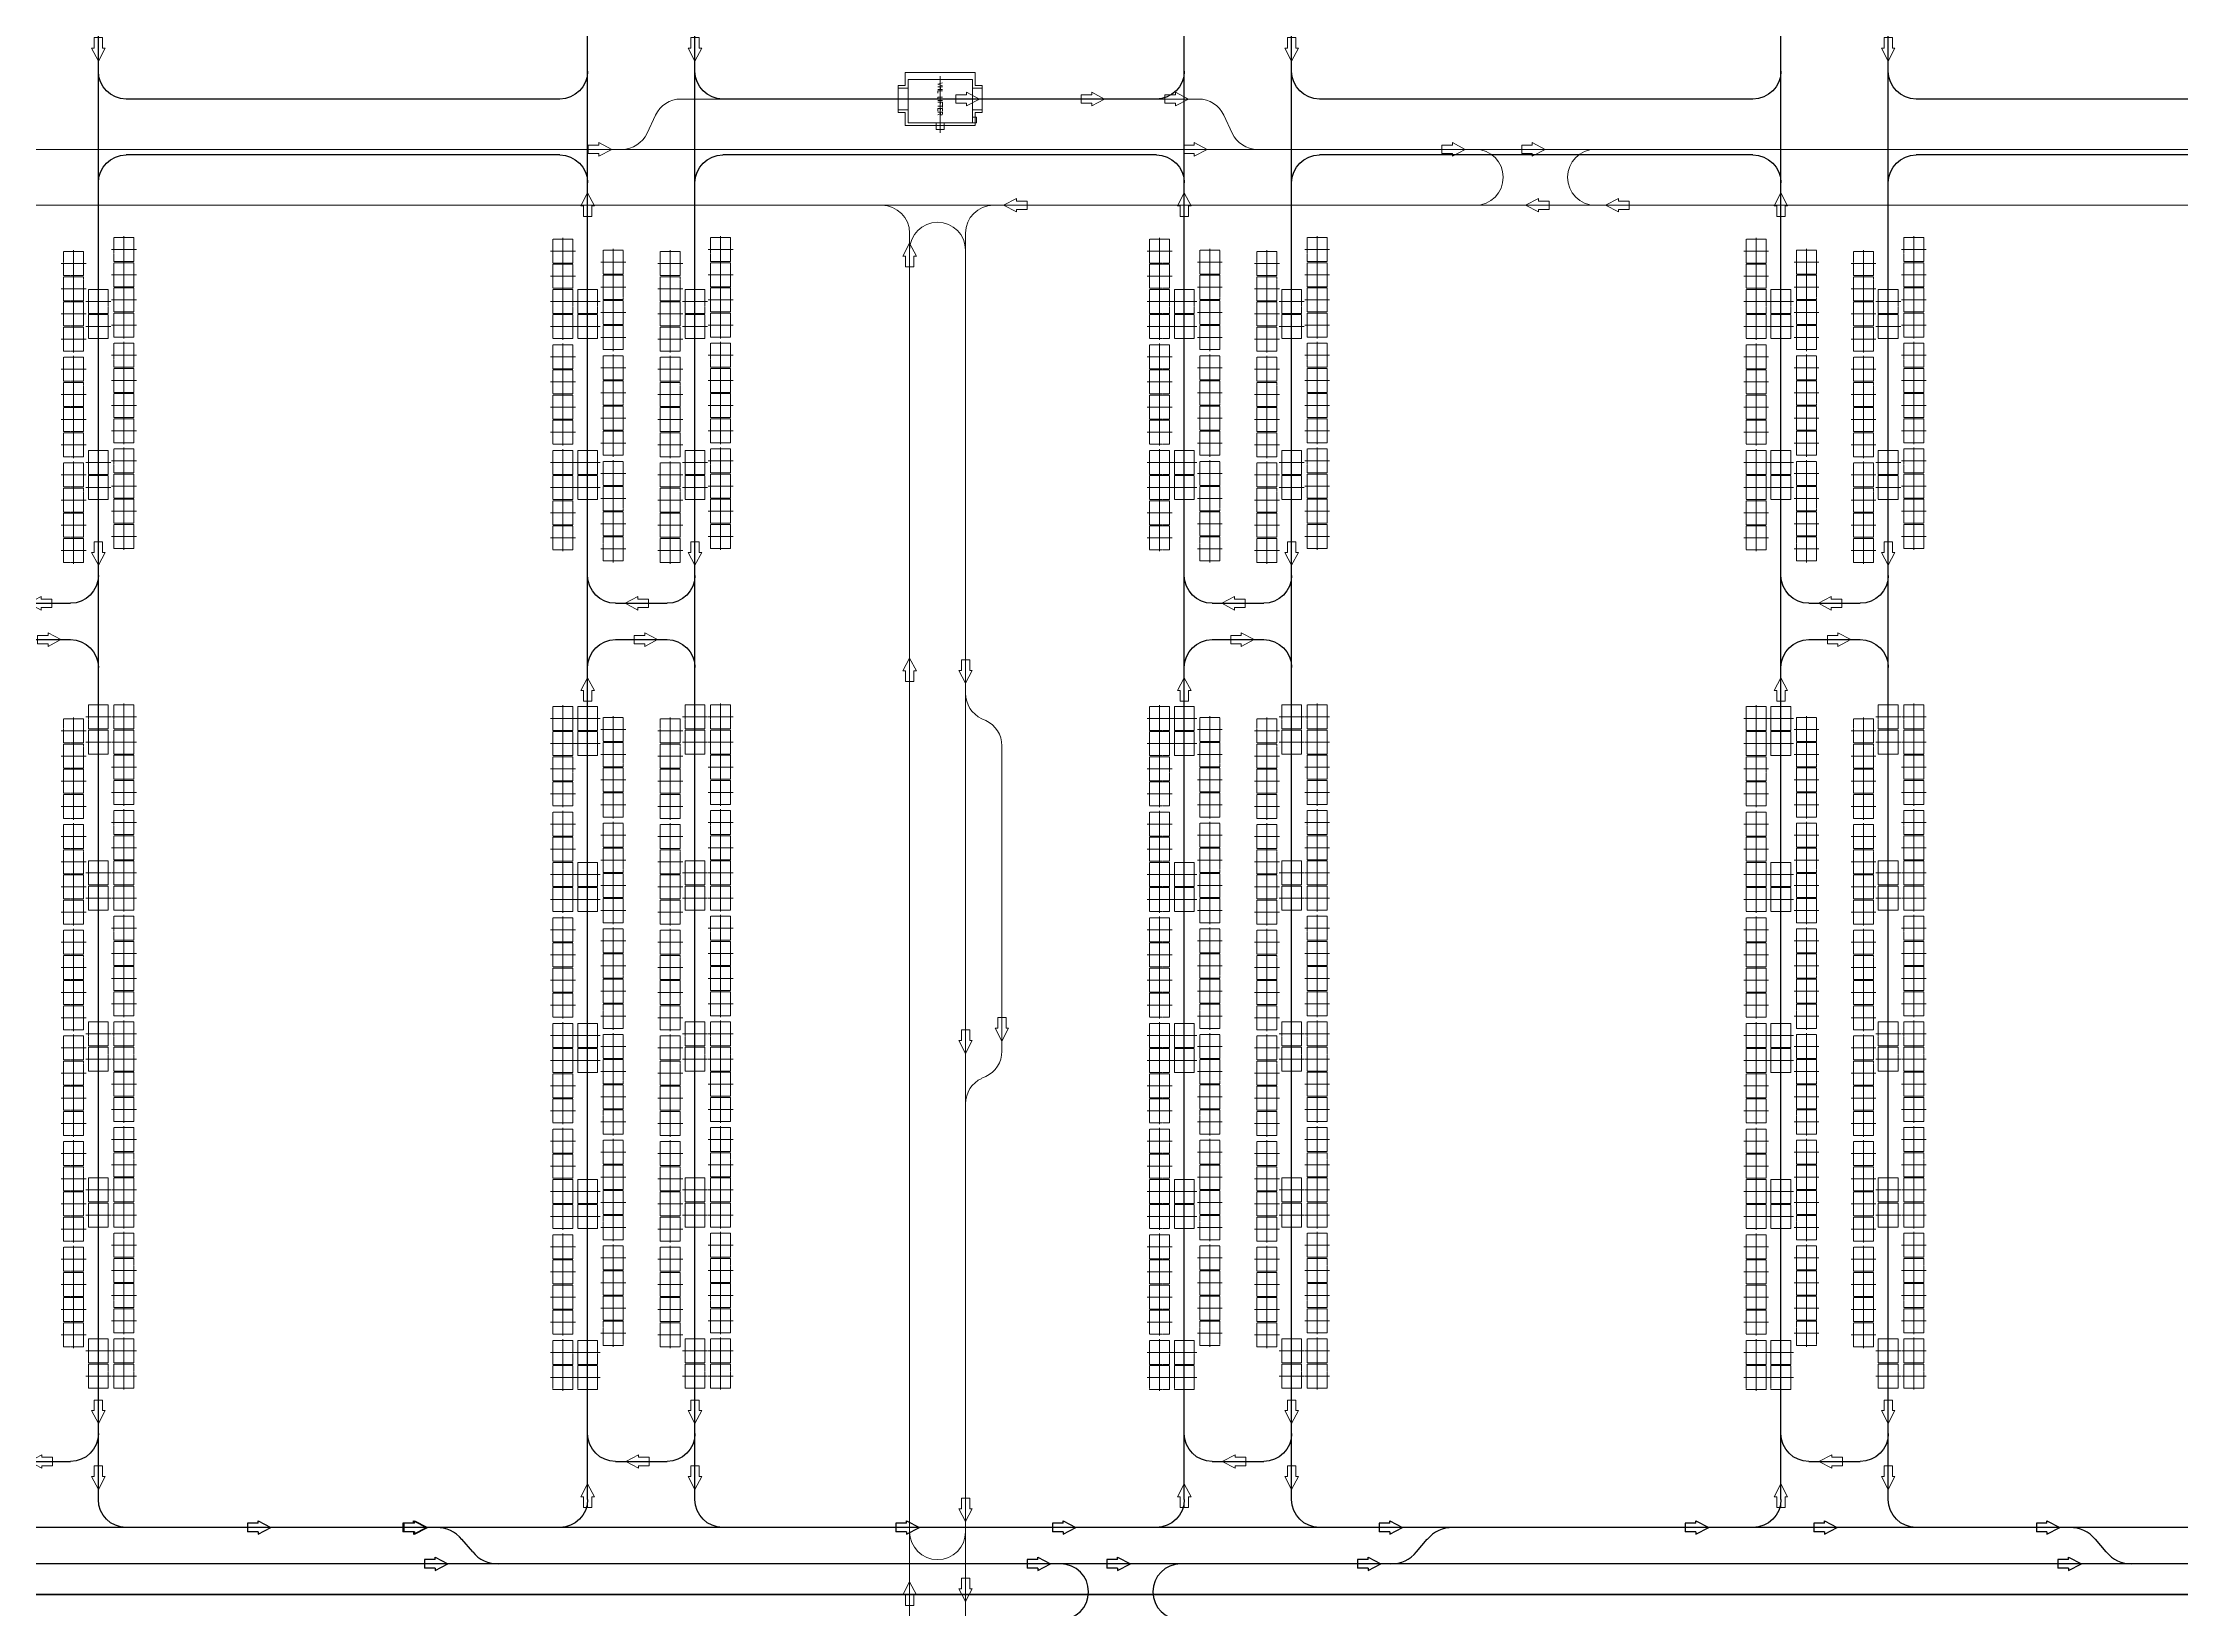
# Model space of a CAD drawing. Header units: millimetres. Extents: x -128 to 670218, y 27186 to 149492.
# Drawn here: x 561137 to 599390, y 79724 to 107742 of the extents above; entities that cross this region are included whole.
import ezdxf
from ezdxf.enums import TextEntityAlignment as Align

# ---------------------------------------------------------------- set-up
doc = ezdxf.new("R2010")
doc.units = ezdxf.units.MM
for name, pattern in [('ACAD_ISO08W100', [36, 24, -3, 6, -3]), ('AM_ISO08W050', [18, 12, -1.5, 3, -1.5]), ('XAT-M16_6F_EQ Layout_20211120$0$ACAD_ISO08W100', [36, 24, -3, 6, -3])]:
    doc.linetypes.add(name, pattern=pattern)
for name, color, linetype, lineweight in [('_CLINE', 4, 'XAT-M16_6F_EQ Layout_20211120$0$ACAD_ISO08W100', 9), ('CL', 4, 'Continuous', 9), ('CLINE', 4, 'ACAD_ISO08W100', 9), ('DIRECT', 40, 'Continuous', 9), ('LINE_EQ', 4, 'AM_ISO08W050', 20), ('LINE_STB', 151, 'Continuous', 30), ('Rail Block(Upper)', 191, 'Continuous', 18), ('Rail_H6022(Upper)', 6, 'Continuous', 18), ('TXT', 3, 'Continuous', 9), ('ZONE', 8, 'Continuous', 9)]:
    doc.layers.add(name, color=color, linetype=linetype, lineweight=lineweight)
doc.layers.add('Rail_H4822(Lower)', color=7, linetype='Continuous')
doc.styles.add('CF-FNT', font='romans.shx', dxfattribs={"width": 0.85, "bigfont": 'bigfont.shx'})

# ---------------------------------------------------------------- blocks, each defined once
blk = doc.blocks.new('*U3')
at = {"color": 0, "linetype": 'ByBlock'}
for p, q in [((-120, -230), (0, 0)), ((0, 0), (0, -420)), ((120, -230), (0, 0)), ((-75, -230), (-120, -230)), ((-75, -230), (-75, -420)), ((75, -230), (75, -420)), ((75, -230), (120, -230)), ((75, -420), (-75, -420))]:
    blk.add_line(p, q, dxfattribs=at)
blk = doc.blocks.new('A$C31676947')
at = {"layer": 'Rail_H4822(Lower)'}
for p, q in [((500, 47250), (500, 500)), ((2420, 47250), (2420, 500)), ((1000, 46570), (1920, 46570)), ((1000, 31870), (1920, 31870)), ((1000, 31220), (1920, 31220)), ((1000, 16520), (1920, 16520)), ((1000, 15870), (1920, 15870)), ((1000, 1180), (1920, 1180))]:
    blk.add_line(p, q, dxfattribs=at)
for centre, start, end in [((0, 47250), 0, 90), ((2920, 47250), 90, 180), ((1000, 46070), 90, 180), ((1920, 46070), 0, 90), ((1000, 32370), 180, 270), ((1920, 32370), 270, 0), ((1000, 30720), 90, 180), ((1920, 30720), 0, 90), ((0, 23700), 270, 0), ((2920, 23700), 180, 270), ((0, 21700), 0, 90), ((2920, 21700), 90, 180), ((1000, 17020), 180, 270), ((1920, 17020), 270, 0), ((1000, 15370), 90, 180), ((1920, 15370), 0, 90), ((1000, 1680), 180, 270), ((1920, 1680), 270, 0), ((0, 500), 270, 0), ((2920, 500), 180, 270)]:
    blk.add_arc(centre, 500, start, end, dxfattribs=at)
at = {"layer": 'DIRECT'}
for p, rotation in [((500, 46970), 180), ((1180, 46570), 89.99999999999999), ((500, 32550), 180), ((500, 23880), 180), ((500, 17200), 180), ((500, 1860), 180), ((1740, 1180), 270), ((500, 680), 180)]:
    blk.add_blockref('*U3', p, dxfattribs=dict(at, rotation=rotation))
for p in [(2420, 47070), (2420, 45890), (2420, 30540), (2420, 21520), (2420, 15190), (2420, 780)]:
    blk.add_blockref('*U3', p, dxfattribs=at)
at = {"layer": 'DIRECT', "lineweight": -2}
for p, rotation in [((1750, 31870), 270), ((1170, 31220), 89.99999999999999), ((1750, 16520), 270), ((1170, 15870), 89.99999999999999)]:
    blk.add_blockref('*U3', p, dxfattribs=dict(at, rotation=rotation))
blk = doc.blocks.new('*U544')
at = {"color": 0, "linetype": 'ByBlock'}
for p, q in [((-120, -230), (0, 0)), ((0, 0), (0, -420)), ((120, -230), (0, 0)), ((-75, -230), (-120, -230)), ((-75, -230), (-75, -420)), ((75, -230), (75, -420)), ((75, -230), (120, -230)), ((75, -420), (-75, -420))]:
    blk.add_line(p, q, dxfattribs=at)
blk = doc.blocks.new('*U411')
at = {"color": 0, "linetype": 'ByBlock'}
for p, q in [((-120, -230), (0, 0)), ((0, 0), (0, -420)), ((120, -230), (0, 0)), ((-75, -230), (-120, -230)), ((-75, -230), (-75, -420)), ((75, -230), (75, -420)), ((75, -230), (120, -230)), ((75, -420), (-75, -420))]:
    blk.add_line(p, q, dxfattribs=at)
blk = doc.blocks.new('*U732')
at = {"color": 0, "linetype": 'ByBlock'}
for p, q in [((-120, -230), (0, 0)), ((0, 0), (0, -420)), ((120, -230), (0, 0)), ((-75, -230), (-120, -230)), ((-75, -230), (-75, -420)), ((75, -230), (75, -420)), ((75, -230), (120, -230)), ((75, -420), (-75, -420))]:
    blk.add_line(p, q, dxfattribs=at)
blk = doc.blocks.new('*U734')
at = {"color": 0, "linetype": 'ByBlock'}
for p, q in [((-120, -230), (0, 0)), ((0, 0), (0, -420)), ((120, -230), (0, 0)), ((-75, -230), (-120, -230)), ((-75, -230), (-75, -420)), ((75, -230), (75, -420)), ((75, -230), (120, -230)), ((75, -420), (-75, -420))]:
    blk.add_line(p, q, dxfattribs=at)
blk = doc.blocks.new('*U736')
at = {"color": 0, "linetype": 'ByBlock'}
for p, q in [((-120, -230), (0, 0)), ((0, 0), (0, -420)), ((120, -230), (0, 0)), ((-75, -230), (-120, -230)), ((-75, -230), (-75, -420)), ((75, -230), (75, -420)), ((75, -230), (120, -230)), ((75, -420), (-75, -420))]:
    blk.add_line(p, q, dxfattribs=at)
blk = doc.blocks.new('*U716')
at = {"color": 0, "linetype": 'ByBlock'}
for p, q in [((-120, -230), (0, 0)), ((0, 0), (0, -420)), ((120, -230), (0, 0)), ((-75, -230), (-120, -230)), ((-75, -230), (-75, -420)), ((75, -230), (75, -420)), ((75, -230), (120, -230)), ((75, -420), (-75, -420))]:
    blk.add_line(p, q, dxfattribs=at)
blk = doc.blocks.new('*U718')
at = {"color": 0, "linetype": 'ByBlock'}
for p, q in [((-120, -230), (0, 0)), ((0, 0), (0, -420)), ((120, -230), (0, 0)), ((-75, -230), (-120, -230)), ((-75, -230), (-75, -420)), ((75, -230), (75, -420)), ((75, -230), (120, -230)), ((75, -420), (-75, -420))]:
    blk.add_line(p, q, dxfattribs=at)
blk = doc.blocks.new('*U720')
at = {"color": 0, "linetype": 'ByBlock'}
for p, q in [((-120, -230), (0, 0)), ((0, 0), (0, -420)), ((120, -230), (0, 0)), ((-75, -230), (-120, -230)), ((-75, -230), (-75, -420)), ((75, -230), (75, -420)), ((75, -230), (120, -230)), ((75, -420), (-75, -420))]:
    blk.add_line(p, q, dxfattribs=at)
blk = doc.blocks.new('*U337')
at = {"color": 0, "linetype": 'ByBlock'}
for p, q in [((-120, -230), (0, 0)), ((0, 0), (0, -420)), ((120, -230), (0, 0)), ((-75, -230), (-120, -230)), ((-75, -230), (-75, -420)), ((75, -230), (75, -420)), ((75, -230), (120, -230)), ((75, -420), (-75, -420))]:
    blk.add_line(p, q, dxfattribs=at)
blk = doc.blocks.new('*U338')
at = {"color": 0, "linetype": 'ByBlock'}
for p, q in [((-120, -230), (0, 0)), ((0, 0), (0, -420)), ((120, -230), (0, 0)), ((-75, -230), (-120, -230)), ((-75, -230), (-75, -420)), ((75, -230), (75, -420)), ((75, -230), (120, -230)), ((75, -420), (-75, -420))]:
    blk.add_line(p, q, dxfattribs=at)
blk = doc.blocks.new('*U339')
at = {"color": 0, "linetype": 'ByBlock'}
for p, q in [((-120, -230), (0, 0)), ((0, 0), (0, -420)), ((120, -230), (0, 0)), ((-75, -230), (-120, -230)), ((-75, -230), (-75, -420)), ((75, -230), (75, -420)), ((75, -230), (120, -230)), ((75, -420), (-75, -420))]:
    blk.add_line(p, q, dxfattribs=at)
blk = doc.blocks.new('*U340')
at = {"color": 0, "linetype": 'ByBlock'}
for p, q in [((-120, -230), (0, 0)), ((0, 0), (0, -420)), ((120, -230), (0, 0)), ((-75, -230), (-120, -230)), ((-75, -230), (-75, -420)), ((75, -230), (75, -420)), ((75, -230), (120, -230)), ((75, -420), (-75, -420))]:
    blk.add_line(p, q, dxfattribs=at)
blk = doc.blocks.new('*U343')
at = {"color": 0, "linetype": 'ByBlock'}
for p, q in [((-120, -230), (0, 0)), ((0, 0), (0, -420)), ((120, -230), (0, 0)), ((-75, -230), (-120, -230)), ((-75, -230), (-75, -420)), ((75, -230), (75, -420)), ((75, -230), (120, -230)), ((75, -420), (-75, -420))]:
    blk.add_line(p, q, dxfattribs=at)
blk = doc.blocks.new('*U344')
at = {"color": 0, "linetype": 'ByBlock'}
for p, q in [((-120, -230), (0, 0)), ((0, 0), (0, -420)), ((120, -230), (0, 0)), ((-75, -230), (-120, -230)), ((-75, -230), (-75, -420)), ((75, -230), (75, -420)), ((75, -230), (120, -230)), ((75, -420), (-75, -420))]:
    blk.add_line(p, q, dxfattribs=at)
blk = doc.blocks.new('EG-TR_ARW_1-2')
at = {"color": 0, "linetype": 'ByBlock'}
for p, q in [((-120, -230), (0, 0)), ((0, 0), (0, -420)), ((120, -230), (0, 0)), ((-75, -230), (-120, -230)), ((-75, -230), (-75, -420)), ((75, -230), (75, -420)), ((75, -230), (120, -230)), ((75, -420), (-75, -420))]:
    blk.add_line(p, q, dxfattribs=at)
blk = doc.blocks.new('A$C90e8e326')
at = {"layer": 'Rail_H6022(Upper)'}
for p, q in [((571512, 77400), (580773, 77400)), ((570910, 76790), (571059, 77110)), ((581375, 76790), (581226, 77110)), ((661086, 76500), (534316, 76500)), ((534316, 75500), (660086, 75500)), ((575606, 55130), (575606, 75000)), ((576606, 75000), (576606, 55130)), ((576966, 66284), (576895, 66316)), ((577256, 65830), (577256, 60370)), ((576966, 59916), (576895, 59884)), ((575606, 55130), (575606, 28750)), ((576606, 55130), (576606, 28750))]:
    blk.add_line(p, q, dxfattribs=at)
for centre, start, end in [((571512, 76900), 90, 155.1118), ((580773, 76900), 24.8882, 90), ((570457, 77000), 270, 335.1118), ((581828, 77000), 204.8882, 270), ((585724, 76000), 270, 90), ((587874, 76000), 90, 270), ((575106, 75000), 0, 90), ((577106, 75000), 90, 180), ((576106, 74695), 0, 180), ((577106, 66770), 180, 245.1118), ((576756, 65830), 0, 65.1118), ((576756, 60370), 294.8882, 0), ((577106, 59430), 114.8882, 180), ((576106, 51775), 180, 0)]:
    blk.add_arc(centre, 500, start, end, dxfattribs=at)
at = {"layer": 'Rail_H6022(Upper)', "lineweight": -2, "xscale": -1, "rotation": 270}
for p in [(579092, 77400), (570277, 76500)]:
    blk.add_blockref('EG-TR_ARW_1-2', p, dxfattribs=at)
at = {"layer": 'Rail_H6022(Upper)'}
for p, xscale, rotation in [((580593, 77400), -1, 270), ((580928, 76500), -1, 270), ((585544, 76500), -1, 270), ((586974, 76500), -1, 270), ((577286, 75500), -1.000000000000001, 90), ((586624, 75500), -1.000000000000001, 90), ((588054, 75500), -1.000000000000001, 90), ((576606, 66950), -1, 180), ((577256, 60550), -1, 180), ((576606, 60330), -1, 180), ((576606, 51955), -1, 180), ((576606, 50525), -1, 180)]:
    blk.add_blockref('EG-TR_ARW_1-2', p, dxfattribs=dict(at, xscale=xscale, rotation=rotation))
at = {"layer": 'Rail_H6022(Upper)', "xscale": -1}
for p in [(575606, 74820), (575606, 67400), (575606, 50875)]:
    blk.add_blockref('EG-TR_ARW_1-2', p, dxfattribs=at)
blk = doc.blocks.new('*U825')
at = {"color": 0, "linetype": 'ByBlock', "lineweight": -2}
for points in [[(-350, -575), (-350, 575), (425, 575), (425, -575)], [(196, 575), (196, 750), (-196, 750), (-196, 575)], [(545, -72), (545, 72), (425, 72), (425, -72)], [(196, -750), (196, -575), (-196, -575), (-196, -750)]]:
    blk.add_lwpolyline(points, close=True, dxfattribs=at)
at = {"color": 0}
blk.add_lwpolyline([(325, 650), (325, 575), (425, 575), (425, 650)], close=True, dxfattribs=at)
at = {"layer": 'CL'}
blk.add_line((0, 750), (0, -750), dxfattribs=at)
at = {"layer": 'CLINE'}
blk.add_line((-411, 0), (604, 0), dxfattribs=at)
at = {"layer": 'ZONE'}
for p, q in [((-240, 625), (-475, 625)), ((-475, 625), (-475, -625)), ((-240, 625), (-240, 750)), ((-240, 750), (240, 750)), ((240, 750), (240, 625)), ((240, 625), (475, 625)), ((475, 625), (475, -625)), ((-475, -625), (-240, -625)), ((-240, -625), (-240, -750)), ((-240, -750), (240, -750)), ((240, -750), (240, -625)), ((475, -625), (240, -625))]:
    blk.add_line(p, q, dxfattribs=at)
at = {"layer": 'DIRECT', "lineweight": -2}
blk.add_blockref('EG-TR_ARW_1-2', (0, 700), dxfattribs=at)
at = {"layer": 'TXT', "style": 'CF-FNT', "flags": 8}
blk.add_attdef('UNITID', text='', height=80, dxfattribs=at).set_placement((0, 0), align=Align.MIDDLE_CENTER)
blk = doc.blocks.new('XAT-M16_6F_EQ Layout_20211120$0$EG-12_FOUP_(01)-pv')
at = {"layer": '_CLINE'}
for p, q in [((0, 211), (0, -235)), ((-239, -12), (239, -12))]:
    blk.add_line(p, q, dxfattribs=at)
at = {"layer": 'LINE_EQ'}
blk.add_lwpolyline([(-215, 166), (-215, -190), (215, -190), (215, 166)], close=True, dxfattribs=at)

msp = doc.modelspace()

# ---------------------------------------------------------------- linework, layer by layer
for points in [[(534517, 132785), (609326, 132785), (609326, 79986), (534517, 79986)], [(545048, 79986), (609326, 79986), (609326, 27186), (545048, 27186)]]:
    msp.add_lwpolyline(points, close=True)
at = {"layer": 'Rail_H4822(Lower)'}
for p, q in [((570384, 106736), (562631, 106736)), ((581057, 106736), (573304, 106736)), ((591730, 106736), (583977, 106736)), ((602153, 106736), (594650, 106736)), ((570384, 105736), (562631, 105736)), ((581057, 105736), (573304, 105736)), ((591730, 105736), (583977, 105736)), ((602153, 105736), (594650, 105736)), ((667388, 81186), (414398, 81186)), ((568828, 80748), (568636, 80975)), ((585711, 80748), (585903, 80975)), ((598048, 80748), (597856, 80975)), ((667114, 80536), (411771, 80536))]:
    msp.add_line(p, q, dxfattribs=at)
for centre, radius, start, end in [((568178, 80586), 600, 40.3016, 90), ((586361, 80586), 600, 90, 139.6984), ((597398, 80586), 600, 40.3016, 90), ((569285, 81136), 600, 220.3016, 270), ((585254, 81136), 600, 270, 319.6984), ((598505, 81136), 600, 220.3016, 270), ((579344, 80036), 500, 270, 90), ((581494, 80036), 500, 90, 270)]:
    msp.add_arc(centre, radius, start, end, dxfattribs=at)

# ---------------------------------------------------------------- block references
at = {"layer": 'LINE_EQ', "rotation": 89.99999999999999}
for p in [(562119, 103117), (570872, 103117), (572792, 103117), (581545, 103117), (583465, 103117), (592218, 103117), (594138, 103117), (562119, 102667), (570872, 102667), (572792, 102667), (581545, 102667), (583465, 102667), (592218, 102667), (594138, 102667), (562119, 100237), (570872, 100237), (572792, 100237), (581545, 100237), (583465, 100237), (592218, 100237), (594138, 100237), (562119, 99787), (570872, 99787), (572792, 99787), (581545, 99787), (583465, 99787), (592218, 99787), (594138, 99787), (562119, 95684), (570872, 95658), (572792, 95684), (581545, 95658), (583465, 95684), (592218, 95658), (594138, 95684), (562119, 95234), (570872, 95208), (572792, 95234), (581545, 95208), (583465, 95234), (592218, 95208), (594138, 95234), (562119, 92894), (570872, 92868), (572792, 92894), (581545, 92868), (583465, 92894), (592218, 92868), (594138, 92894), (562119, 92444), (570872, 92418), (572792, 92444), (581545, 92418), (583465, 92444), (592218, 92418), (594138, 92444), (562119, 90014), (570872, 89988), (572792, 90014), (581545, 89988), (583465, 90014), (592218, 89988), (594138, 90014), (562119, 89564), (570872, 89538), (572792, 89564), (581545, 89538), (583465, 89564), (592218, 89538), (594138, 89564), (562119, 87224), (570872, 87198), (572792, 87224), (581545, 87198), (583465, 87224), (592218, 87198), (594138, 87224), (562119, 86774), (570872, 86748), (572792, 86774), (581545, 86748), (583465, 86774), (592218, 86748), (594138, 86774), (562119, 84344), (570872, 84318), (572792, 84344), (581545, 84318), (583465, 84344), (592218, 84318), (594138, 84344), (562119, 83894), (570872, 83868), (572792, 83894), (581545, 83868), (583465, 83894), (592218, 83868), (594138, 83894)]:
    msp.add_blockref('XAT-M16_6F_EQ Layout_20211120$0$EG-12_FOUP_(01)-pv', p, dxfattribs=at)
at = {"layer": 'LINE_STB', "rotation": 89.99999999999999}
for p in [(562576, 104043), (570429, 104017), (571329, 103818), (573249, 104043), (581102, 104017), (582002, 103818), (583922, 104043), (591775, 104017), (592675, 103818), (594595, 104043), (561676, 103792), (562576, 103593), (570429, 103567), (572349, 103792), (573249, 103593), (581102, 103567), (583022, 103792), (583922, 103593), (591775, 103567), (593695, 103792), (594595, 103593), (561676, 103342), (562576, 103143), (570429, 103117), (571329, 103368), (572349, 103342), (573249, 103143), (581102, 103117), (582002, 103368), (583022, 103342), (583922, 103143), (591775, 103117), (592675, 103368), (593695, 103342), (594595, 103143), (561676, 102892), (562576, 102693), (570429, 102667), (571329, 102918), (572349, 102892), (573249, 102693), (581102, 102667), (582002, 102918), (583022, 102892), (583922, 102693), (591775, 102667), (592675, 102918), (593695, 102892), (594595, 102693), (561676, 102442), (571329, 102468), (572349, 102442), (582002, 102468), (583022, 102442), (592675, 102468), (593695, 102442), (561676, 101902), (562576, 102153), (570429, 102127), (571329, 101928), (572349, 101902), (573249, 102153), (581102, 102127), (582002, 101928), (583022, 101902), (583922, 102153), (591775, 102127), (592675, 101928), (593695, 101902), (594595, 102153), (562576, 101703), (570429, 101677), (573249, 101703), (581102, 101677), (583922, 101703), (591775, 101677), (594595, 101703), (561676, 101452), (562576, 101253), (570429, 101227), (571329, 101478), (572349, 101452), (573249, 101253), (581102, 101227), (582002, 101478), (583022, 101452), (583922, 101253), (591775, 101227), (592675, 101478), (593695, 101452), (594595, 101253), (561676, 101002), (562576, 100803), (570429, 100777), (571329, 101028), (572349, 101002), (573249, 100803), (581102, 100777), (582002, 101028), (583022, 101002), (583922, 100803), (591775, 100777), (592675, 101028), (593695, 101002), (594595, 100803), (561676, 100552), (571329, 100578), (572349, 100552), (582002, 100578), (583022, 100552), (592675, 100578), (593695, 100552), (561676, 100012), (562576, 100263), (570429, 100237), (571329, 100038), (572349, 100012), (573249, 100263), (581102, 100237), (582002, 100038), (583022, 100012), (583922, 100263), (591775, 100237), (592675, 100038), (593695, 100012), (594595, 100263), (562576, 99813), (570429, 99787), (573249, 99813), (581102, 99787), (583922, 99813), (591775, 99787), (594595, 99813), (561676, 99562), (562576, 99363), (570429, 99337), (571329, 99588), (572349, 99562), (573249, 99363), (581102, 99337), (582002, 99588), (583022, 99562), (583922, 99363), (591775, 99337), (592675, 99588), (593695, 99562), (594595, 99363), (561676, 99112), (562576, 98913), (570429, 98887), (571329, 99138), (572349, 99112), (573249, 98913), (581102, 98887), (582002, 99138), (583022, 99112), (583922, 98913), (591775, 98887), (592675, 99138), (593695, 99112), (594595, 98913), (561676, 98662), (571329, 98688), (572349, 98662), (582002, 98688), (583022, 98662), (592675, 98688), (593695, 98662), (561676, 95433), (562576, 95684), (570429, 95658), (571329, 95459), (572349, 95433), (573249, 95684), (581102, 95658), (582002, 95459), (583022, 95433), (583922, 95684), (591775, 95658), (592675, 95459), (593695, 95433), (594595, 95684), (562576, 95234), (570429, 95208), (573249, 95234), (581102, 95208), (583922, 95234), (591775, 95208), (594595, 95234), (561676, 94983), (562576, 94784), (570429, 94758), (571329, 95009), (572349, 94983), (573249, 94784), (581102, 94758), (582002, 95009), (583022, 94983), (583922, 94784), (591775, 94758), (592675, 95009), (593695, 94983), (594595, 94784), (561676, 94533), (562576, 94334), (570429, 94308), (571329, 94559), (572349, 94533), (573249, 94334), (581102, 94308), (582002, 94559), (583022, 94533), (583922, 94334), (591775, 94308), (592675, 94559), (593695, 94533), (594595, 94334), (561676, 94083), (571329, 94109), (572349, 94083), (582002, 94109), (583022, 94083), (592675, 94109), (593695, 94083), (561676, 93543), (562576, 93794), (570429, 93768), (571329, 93569), (572349, 93543), (573249, 93794), (581102, 93768), (582002, 93569), (583022, 93543), (583922, 93794), (591775, 93768), (592675, 93569), (593695, 93543), (594595, 93794), (562576, 93344), (570429, 93318), (571329, 93119), (573249, 93344), (581102, 93318), (582002, 93119), (583922, 93344), (591775, 93318), (592675, 93119), (594595, 93344), (561676, 93093), (562576, 92894), (570429, 92868), (572349, 93093), (573249, 92894), (581102, 92868), (583022, 93093), (583922, 92894), (591775, 92868), (593695, 93093), (594595, 92894), (561676, 92643), (562576, 92444), (570429, 92418), (571329, 92669), (572349, 92643), (573249, 92444), (581102, 92418), (582002, 92669), (583022, 92643), (583922, 92444), (591775, 92418), (592675, 92669), (593695, 92643), (594595, 92444), (561676, 92193), (571329, 92219), (572349, 92193), (582002, 92219), (583022, 92193), (592675, 92219), (593695, 92193), (561676, 91653), (562576, 91904), (570429, 91878), (571329, 91679), (572349, 91653), (573249, 91904), (581102, 91878), (582002, 91679), (583022, 91653), (583922, 91904), (591775, 91878), (592675, 91679), (593695, 91653), (594595, 91904), (561676, 91203), (562576, 91454), (570429, 91428), (571329, 91229), (572349, 91203), (573249, 91454), (581102, 91428), (582002, 91229), (583022, 91203), (583922, 91454), (591775, 91428), (592675, 91229), (593695, 91203), (594595, 91454), (562576, 91004), (570429, 90978), (573249, 91004), (581102, 90978), (583922, 91004), (591775, 90978), (594595, 91004), (561676, 90753), (562576, 90554), (570429, 90528), (571329, 90779), (572349, 90753), (573249, 90554), (581102, 90528), (582002, 90779), (583022, 90753), (583922, 90554), (591775, 90528), (592675, 90779), (593695, 90753), (594595, 90554), (561676, 90303), (571329, 90329), (572349, 90303), (582002, 90329), (583022, 90303), (592675, 90329), (593695, 90303), (561676, 89763), (562576, 90014), (570429, 89988), (571329, 89789), (572349, 89763), (573249, 90014), (581102, 89988), (582002, 89789), (583022, 89763), (583922, 90014), (591775, 89988), (592675, 89789), (593695, 89763), (594595, 90014), (561676, 89313), (562576, 89564), (570429, 89538), (571329, 89339), (572349, 89313), (573249, 89564), (581102, 89538), (582002, 89339), (583022, 89313), (583922, 89564), (591775, 89538), (592675, 89339), (593695, 89313), (594595, 89564), (562576, 89114), (570429, 89088), (573249, 89114), (581102, 89088), (583922, 89114), (591775, 89088), (594595, 89114), (561676, 88863), (562576, 88664), (570429, 88638), (571329, 88889), (572349, 88863), (573249, 88664), (581102, 88638), (582002, 88889), (583022, 88863), (583922, 88664), (591775, 88638), (592675, 88889), (593695, 88863), (594595, 88664), (561676, 88413), (571329, 88439), (572349, 88413), (582002, 88439), (583022, 88413), (592675, 88439), (593695, 88413), (561676, 87873), (562576, 88124), (570429, 88098), (571329, 87899), (572349, 87873), (573249, 88124), (581102, 88098), (582002, 87899), (583022, 87873), (583922, 88124), (591775, 88098), (592675, 87899), (593695, 87873), (594595, 88124), (561676, 87423), (562576, 87674), (570429, 87648), (571329, 87449), (572349, 87423), (573249, 87674), (581102, 87648), (582002, 87449), (583022, 87423), (583922, 87674), (591775, 87648), (592675, 87449), (593695, 87423), (594595, 87674), (562576, 87224), (570429, 87198), (571329, 86999), (573249, 87224), (581102, 87198), (582002, 86999), (583922, 87224), (591775, 87198), (592675, 86999), (594595, 87224), (561676, 86973), (562576, 86774), (570429, 86748), (572349, 86973), (573249, 86774), (581102, 86748), (583022, 86973), (583922, 86774), (591775, 86748), (593695, 86973), (594595, 86774), (561676, 86523), (562576, 86234), (571329, 86549), (572349, 86523), (573249, 86234), (582002, 86549), (583022, 86523), (583922, 86234), (592675, 86549), (593695, 86523), (594595, 86234), (561676, 85983), (570429, 86208), (571329, 86009), (572349, 85983), (581102, 86208), (582002, 86009), (583022, 85983), (591775, 86208), (592675, 86009), (593695, 85983), (561676, 85533), (562576, 85784), (570429, 85758), (571329, 85559), (572349, 85533), (573249, 85784), (581102, 85758), (582002, 85559), (583022, 85533), (583922, 85784), (591775, 85758), (592675, 85559), (593695, 85533), (594595, 85784), (561676, 85083), (562576, 85334), (570429, 85308), (571329, 85109), (572349, 85083), (573249, 85334), (581102, 85308), (582002, 85109), (583022, 85083), (583922, 85334), (591775, 85308), (592675, 85109), (593695, 85083), (594595, 85334), (562576, 84884), (570429, 84858), (573249, 84884), (581102, 84858), (583922, 84884), (591775, 84858), (594595, 84884), (561676, 84633), (562576, 84344), (570429, 84318), (571329, 84659), (572349, 84633), (573249, 84344), (581102, 84318), (582002, 84659), (583022, 84633), (583922, 84344), (591775, 84318), (592675, 84659), (593695, 84633), (594595, 84344), (562576, 83894), (570429, 83868), (573249, 83894), (581102, 83868), (583922, 83894), (591775, 83868), (594595, 83894)]:
    msp.add_blockref('XAT-M16_6F_EQ Layout_20211120$0$EG-12_FOUP_(01)-pv', p, dxfattribs=at)
at = {"layer": 'Rail Block(Upper)'}
ref = msp.add_blockref('*U825', (577191, 106736), dxfattribs=dict(at, rotation=270))
ref.add_attrib('UNITID', 'VHL LIFTER', dxfattribs={"layer": 'TXT', "height": 80, "rotation": 270, "style": 'CF-FNT'}).set_placement((577191, 106736), align=Align.MIDDLE_CENTER)
at = {"layer": 'Rail_H4822(Lower)', "xscale": -1}
for name, p, rotation in [('A$C31676947', (559711, 128936), 180), ('A$C31676947', (570384, 128936), 180), ('A$C31676947', (581057, 128936), 180), ('A$C31676947', (591730, 128936), 180), ('*U736', (565218, 81186), 270), ('*U343', (567999, 81186), 270), ('*U720', (568018, 81186), 270), ('*U734', (576818, 81186), 270), ('*U718', (579618, 81186), 270), ('*U339', (585461, 81186), 270), ('*U732', (590938, 81186), 270), ('*U716', (593238, 81186), 270), ('*U337', (597219, 81186), 270), ('*U344', (568385, 80536), 270), ('*U411', (579164, 80536), 270), ('*U544', (580594, 80536), 270), ('*U340', (585074, 80536), 270), ('*U338', (597605, 80536), 270)]:
    msp.add_blockref(name, p, dxfattribs=dict(at, rotation=rotation))
at = {"layer": 'Rail_H4822(Lower)'}
msp.add_blockref('A$C90e8e326', (1038, 29336), dxfattribs=at)

doc.saveas('drawing.dxf')
